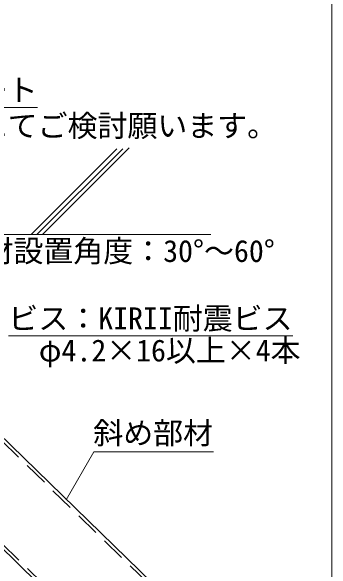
# Model space of a CAD drawing. Units: millimetres on the paper, enlarged 40 times, with parts at other scales. Extents: x -7800 to 7800, y -5578 to 5485.
# Drawn here: x -721 to -78, y -1165 to -45 of the extents above; entities that cross this region are included whole.
import ezdxf
from ezdxf.enums import TextEntityAlignment as Align

# ---------------------------------------------------------------- set-up
doc = ezdxf.new("R2010")
doc.units = ezdxf.units.MM
doc.header["$LTSCALE"] = 40
doc.linetypes.add('DASHED1', pattern=[1.8, 1.2, -0.6])
for name, color, linetype, lineweight in [('3-4_斜め部材', 4, 'Continuous', 9), ('3-6_文字', 7, 'Continuous', 18), ('3-9_躯体', 4, 'DASHED1', 9), ('F-2_太線１', 3, 'Continuous', 18)]:
    doc.layers.add(name, color=color, linetype=linetype, lineweight=lineweight)
doc.styles.add('ＭＳ ゴシック', font='')
doc.styles.get('ＭＳ ゴシック').set_extended_font_data('MS Gothic')

msp = doc.modelspace()

# ---------------------------------------------------------------- linework, layer by layer
at = {"layer": '3-4_斜め部材', "linetype": 'DASHED1'}
for p, q in [((-947.05, -705), (-296.43, -1337.38)), ((-1049.64, -810.55), (-507.63, -1337.38))]:
    msp.add_line(p, q, dxfattribs=at)
at = {"layer": '3-4_斜め部材'}
for p, q in [((-942.59, -700.41), (-287.25, -1337.38)), ((-1054.1, -815.14), (-516.81, -1337.38))]:
    msp.add_line(p, q, dxfattribs=at)
at = {"layer": '3-6_文字'}
for p, q in [((-1088.04, -238.56), (-668.04, -238.56)), ((-726.69, -696.14), (-156.69, -696.14)), ((-610.6, -1024.31), (-555.17, -928.29)), ((-555.17, -928.29), (-315.17, -928.29))]:
    msp.add_line(p, q, dxfattribs=at)
at = {"layer": '3-9_躯体', "linetype": 'Continuous'}
for p, q in [((-509.12, -321.3), (-680.85, -493.03)), ((-497.49, -320.98), (-669.54, -493.03)), ((-484.77, -319.58), (-658.22, -493.03)), ((-320.49, -493.03), (-1673.88, -493.03))]:
    msp.add_line(p, q, dxfattribs=at)
at = {"layer": 'F-2_太線１'}
msp.add_line((-78.18, 1696.25), (-78.18, -4783.77), dxfattribs=at)

# ---------------------------------------------------------------- texts
at = {"layer": '3-6_文字', "style": 'ＭＳ ゴシック'}
for s, p in [('天井インサート', (-1088.04, -238.56)), ('※設計者様にてご検討願います。', (-1088.04, -310.11)), ('斜め部材設置角度：30°～60°', (-956.45, -561.13)), ('ビス：KIRII耐震ビス', (-726.69, -696.14)), ('\u3000φ4.2×16以上×4本', (-725.69, -760.38)), ('斜め部材', (-556.42, -925.77))]:
    msp.add_text(s, height=43.99, dxfattribs=at).set_placement(p, align=Align.BOTTOM_LEFT)

doc.saveas('drawing.dxf')
